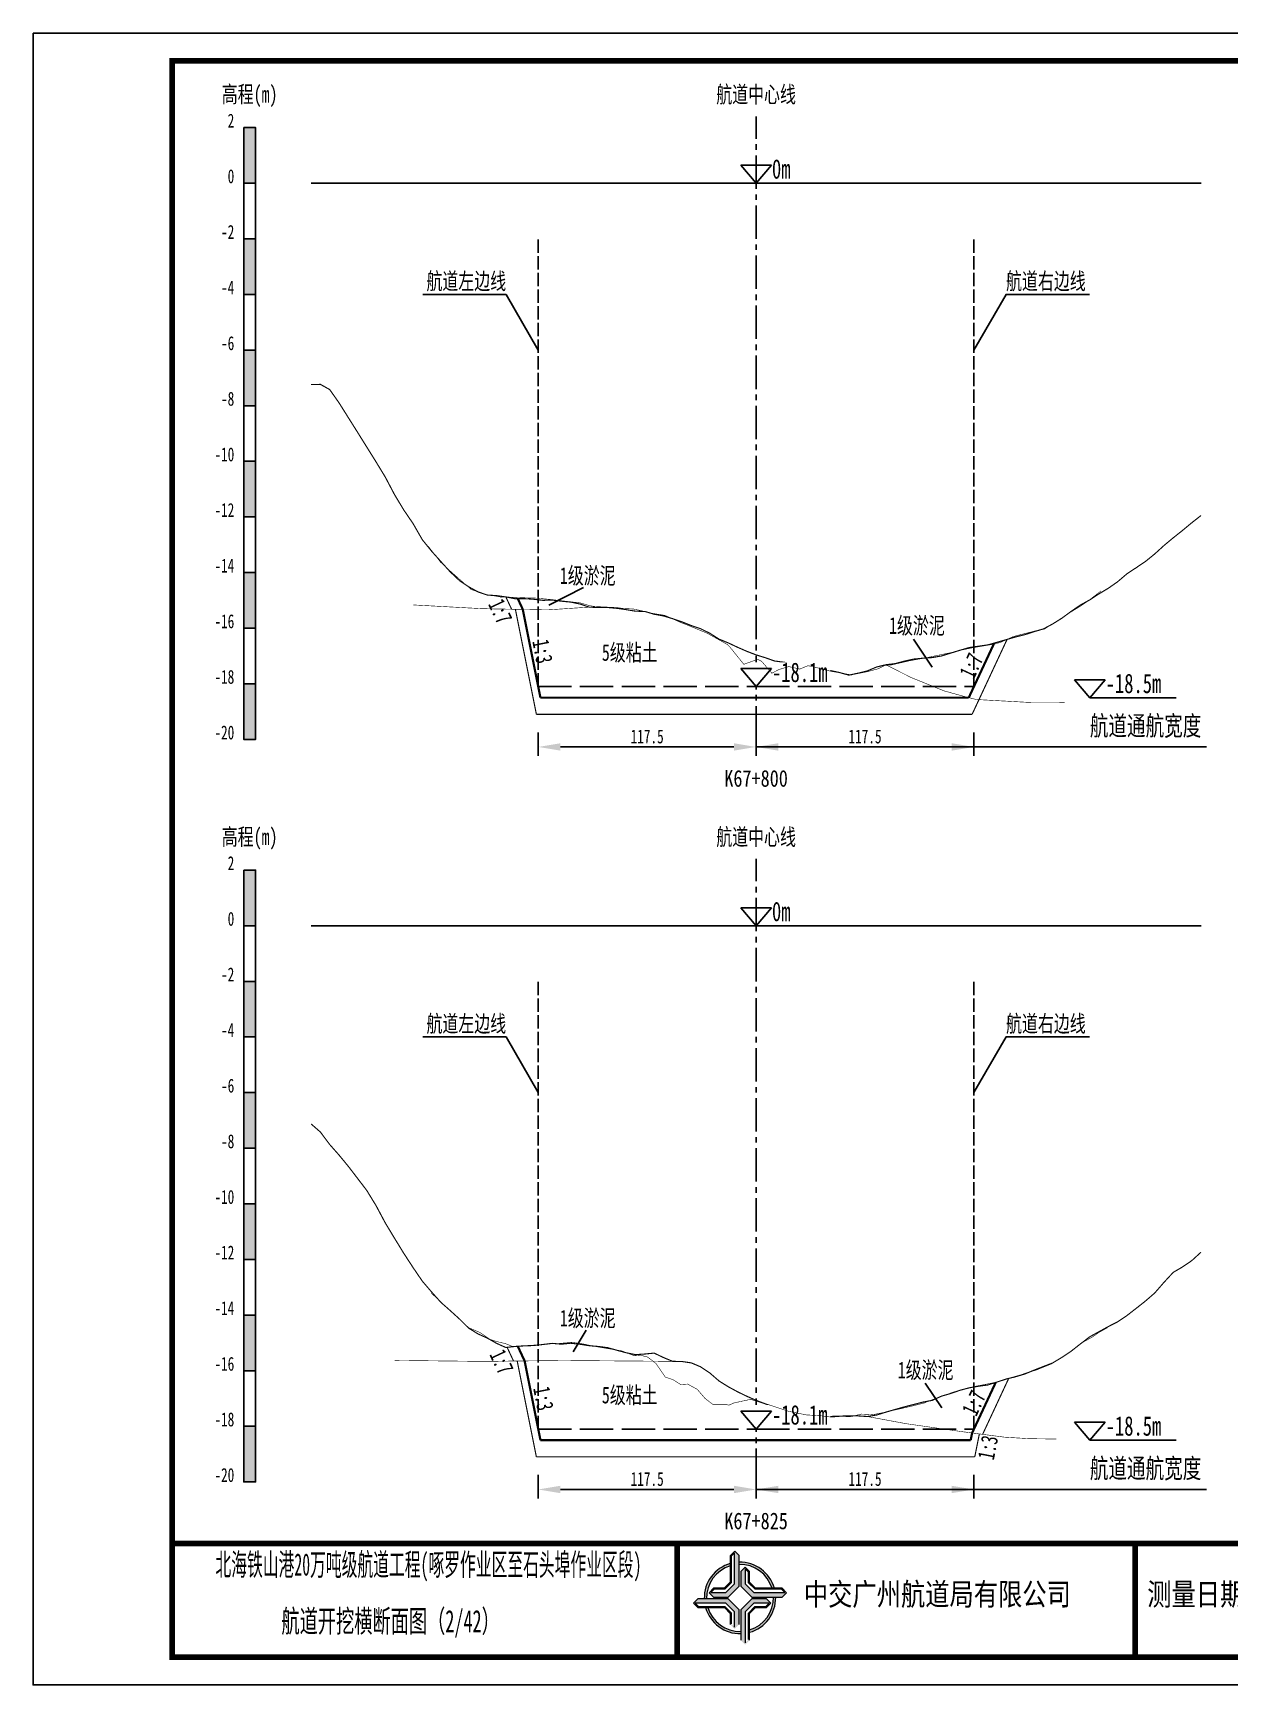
# Model space of a CAD drawing. Header units: millimetres. Extents: x 0 to 1680, y -8762 to 0.
# Drawn here: x 0 to 215.2, y -2079 to -1782 of the extents above; entities that cross this region are included whole.
import ezdxf
from ezdxf.enums import TextEntityAlignment as Align

# ---------------------------------------------------------------- set-up
doc = ezdxf.new("R2010")
doc.units = ezdxf.units.MM
for name, pattern in [('ACAD_ISO02W100', [15, 12, -3]), ('ACAD_ISO05W100', [33, 24, -3, 0, -3, 0, -3]), ('CENTER2', [1.125, 0.75, -0.125, 0.125, -0.125])]:
    doc.linetypes.add(name, pattern=pattern)
for name, color, linetype in [('0-桩号', 1, 'Continuous'), ('0-航道左右边线标注', 8, 'Continuous'), ('1-疏浚底高', 7, 'Continuous'), ('1-通航宽度', 7, 'Continuous'), ('1-通航底高', 7, 'Continuous'), ('202601', 5, 'Continuous'), ('DMX', 20, 'Continuous'), ('L1', 7, 'Continuous'), ('图幅外框线', 145, 'Continuous'), ('地质分层', 6, 'Continuous'), ('坡比', 1, 'Continuous'), ('尺寸标注', 1, 'Continuous'), ('开挖线', 4, 'Continuous'), ('标尺', 7, 'Continuous'), ('超挖线', 3, 'Continuous'), ('辅助框', 7, 'Continuous'), ('通航底面线', 7, 'ACAD_ISO02W100')]:
    doc.layers.add(name, color=color, linetype=linetype)
doc.styles.get("Standard").update_dxf_attribs({"font": 'arial.ttf'})
doc.styles.add('仿宋', font='仿宋_GB2312.ttf', dxfattribs={"width": 0.8})
doc.styles.add('仿宋GB2312', font='仿宋_GB2312.ttf', dxfattribs={"width": 0.7, "height": 2.5})
doc.styles.add('仿宋体', font='仿宋_GB2312.ttf', dxfattribs={"width": 0.8})
doc.dimstyles.new('2000', dxfattribs={"dimtxt": 3, "dimasz": 2.5, "dimexe": 1.25, "dimexo": 0.625, "dimtad": 1, "dimlfac": 2, "dimdsep": 46, "dimtxsty": 'Standard', "dimcen": 2.5, "dimadec": 0, "dimazin": 0, "dimtfac": 1, "dimtmove": 0, "dimatfit": 3, "dimfxl": 0, "dimarcsym": 0})

# ---------------------------------------------------------------- blocks, each defined once
blk = doc.blocks.new('标尺')
at = {"layer": '标尺', "linetype": 'Continuous'}
for points in [[(-2.116669999959413, 100), (0, 100), (0, 90), (-2.116669999959413, 90)], [(-2.116669999959413, 80), (0, 80), (0, 70), (-2.116669999959413, 70)], [(-2.116669999959413, 60), (0, 60), (0, 50), (-2.116669999959413, 50)], [(-2.116669999959413, 40), (0, 40), (0, 30), (-2.116669999959413, 30)], [(-2.116669999959413, 20), (0, 20), (0, 10), (-2.116669999959413, 10)], [(-2.116669999959413, 0), (0, 0), (0, -10), (-2.116669999959413, -10)]]:
    blk.add_hatch(color=256, dxfattribs=at).paths.add_polyline_path(points)
for p, q in [((-2.116669999959413, -10), (-2.116669999959413, 100)), ((0, -10), (0, 100)), ((-2.116669999959413, 80), (0, 80)), ((-2.116669999959413, 70), (0, 70)), ((-2.116669999959413, 60), (0, 60)), ((-2.116669999959413, 50), (0, 50)), ((-2.116669999959413, 40), (0, 40)), ((-2.116669999959413, 30), (0, 30)), ((-2.116669999959413, 20), (0, 20)), ((-2.116669999959413, 10), (0, 10)), ((-2.116669999959413, 0), (0, 0)), ((-2.116669999959413, -10), (0, -10))]:
    blk.add_line(p, q, dxfattribs=at)
at = {"layer": '标尺'}
for points in [[(-2.116669999959413, 100), (0, 100), (0, 90), (-2.116669999959413, 90)], [(-2.116669999959413, 100), (0, 100), (0, 90), (-2.116669999959413, 90)], [(-2.116669999959413, 80), (0, 80), (0, 70), (-2.116669999959413, 70)], [(-2.116669999959413, 80), (0, 80), (0, 70), (-2.116669999959413, 70)], [(-2.116669999959413, 60), (0, 60), (0, 50), (-2.116669999959413, 50)], [(-2.116669999959413, 60), (0, 60), (0, 50), (-2.116669999959413, 50)], [(-2.116669999959413, 40), (0, 40), (0, 30), (-2.116669999959413, 30)], [(-2.116669999959413, 40), (0, 40), (0, 30), (-2.116669999959413, 30)], [(-2.116669999959413, 20), (0, 20), (0, 10), (-2.116669999959413, 10)], [(-2.116669999959413, 20), (0, 20), (0, 10), (-2.116669999959413, 10)], [(-2.116669999959413, 0), (0, 0), (0, -10), (-2.116669999959413, -10)], [(-2.116669999959413, 0), (0, 0), (0, -10), (-2.116669999959413, -10)]]:
    blk.add_lwpolyline(points, close=True, dxfattribs=at)
at = {"layer": '标尺', "style": '仿宋GB2312', "width": 0.7}
blk.add_text('高程(m)', height=3, dxfattribs=at).set_placement((-1.058334999950603, 106.0000000009313), align=Align.MIDDLE_CENTER)
for s, p in [('2', (-3.816669999971054, 100)), ('0', (-3.816669999971054, 90)), ('-2', (-3.816669999971054, 80)), ('-4', (-3.816669999971054, 70)), ('-6', (-3.816669999971054, 60)), ('-8', (-3.816669999971054, 50)), ('-10', (-3.816669999971054, 40)), ('-12', (-3.816669999971054, 30)), ('-14', (-3.816669999971054, 20)), ('-16', (-3.816669999971054, 10)), ('-18', (-3.816669999971054, 0)), ('-20', (-3.816669999971054, -10))]:
    blk.add_text(s, height=2.5, dxfattribs=at).set_placement(p, align=Align.RIGHT)
blk = doc.blocks.new('*D177')
at = {"layer": 'Defpoints', "color": 0, "ltscale": 0.5}
for p in [(90.83333333349181, -1899.5), (130, -1899.5), (130, -1910.35440872227)]:
    blk.add_point(p, dxfattribs=at)
at = {"layer": '尺寸标注', "color": 0, "lineweight": -2, "ltscale": 0.5}
for p, q in [((90.83333333349181, -1907.75), (90.83333333349181, -1911.95440872227)), ((130, -1907.75), (130, -1911.95440872227)), ((94.83333333349181, -1910.35440872227), (126, -1910.35440872227))]:
    blk.add_line(p, q, dxfattribs=at)
at = {"layer": '尺寸标注', "color": 0, "ltscale": 0.5}
for points in [[(94.83333333349181, -1909.687742055603), (94.83333333349181, -1911.021075388937), (90.83333333349181, -1910.35440872227)], [(126, -1909.687742055603), (126, -1911.021075388937), (130, -1910.35440872227)]]:
    blk.add_solid(points, dxfattribs=at)
at = {"layer": '尺寸标注', "color": 0, "ltscale": 0.5, "insert": (110.4166666667459, -1908.47940872227), "char_height": 2.5, "attachment_point": 5, "style": '仿宋GB2312'}
blk.add_mtext('117.5', dxfattribs=at)
blk = doc.blocks.new('*D178')
at = {"layer": 'Defpoints', "color": 0, "ltscale": 0.5}
for p in [(90.83333333374779, -2033), (130, -2033), (130, -2043.854378770444)]:
    blk.add_point(p, dxfattribs=at)
at = {"layer": '尺寸标注', "color": 0, "lineweight": -2, "ltscale": 0.5}
for p, q in [((90.83333333374779, -2041.25), (90.83333333374779, -2045.454378770444)), ((130, -2041.25), (130, -2045.454378770444)), ((94.83333333374779, -2043.854378770444), (126, -2043.854378770444))]:
    blk.add_line(p, q, dxfattribs=at)
at = {"layer": '尺寸标注', "color": 0, "ltscale": 0.5}
for points in [[(94.83333333374779, -2043.187712103777), (94.83333333374779, -2044.521045437111), (90.83333333374779, -2043.854378770444)], [(126, -2043.187712103777), (126, -2044.521045437111), (130, -2043.854378770444)]]:
    blk.add_solid(points, dxfattribs=at)
at = {"layer": '尺寸标注', "color": 0, "ltscale": 0.5, "insert": (110.4166666668739, -2041.979378770444), "char_height": 2.5, "attachment_point": 5, "style": '仿宋GB2312'}
blk.add_mtext('117.5', dxfattribs=at)
blk = doc.blocks.new('*D118')
at = {"layer": 'Defpoints', "color": 0, "ltscale": 0.5}
for p in [(130, -1899.5), (169.166666666171, -1899.5), (169.166666666171, -1910.354355253707)]:
    blk.add_point(p, dxfattribs=at)
at = {"layer": '尺寸标注', "color": 0, "lineweight": -2, "ltscale": 0.5}
for p, q in [((130, -1907.75), (130, -1911.954355253707)), ((169.166666666171, -1907.75), (169.166666666171, -1911.954355253707)), ((134, -1910.354355253707), (165.166666666171, -1910.354355253707))]:
    blk.add_line(p, q, dxfattribs=at)
at = {"layer": '尺寸标注', "color": 0, "ltscale": 0.5}
for points in [[(134, -1909.68768858704), (134, -1911.021021920373), (130, -1910.354355253707)], [(165.166666666171, -1909.68768858704), (165.166666666171, -1911.021021920373), (169.166666666171, -1910.354355253707)]]:
    blk.add_solid(points, dxfattribs=at)
at = {"layer": '尺寸标注', "color": 0, "ltscale": 0.5, "insert": (149.5833333330855, -1908.479355253707), "char_height": 2.5, "attachment_point": 5, "style": '仿宋GB2312'}
blk.add_mtext('117.5', dxfattribs=at)
blk = doc.blocks.new('*D119')
at = {"layer": 'Defpoints', "color": 0, "ltscale": 0.5}
for p in [(130, -2033), (169.16666666649, -2033), (169.16666666649, -2043.854325291102)]:
    blk.add_point(p, dxfattribs=at)
at = {"layer": '尺寸标注', "color": 0, "lineweight": -2, "ltscale": 0.5}
for p, q in [((130, -2041.25), (130, -2045.454325291102)), ((169.16666666649, -2041.25), (169.16666666649, -2045.454325291102)), ((134, -2043.854325291102), (165.16666666649, -2043.854325291102))]:
    blk.add_line(p, q, dxfattribs=at)
at = {"layer": '尺寸标注', "color": 0, "ltscale": 0.5}
for points in [[(134, -2043.187658624435), (134, -2044.520991957769), (130, -2043.854325291102)], [(165.16666666649, -2043.187658624435), (165.16666666649, -2044.520991957769), (169.16666666649, -2043.854325291102)]]:
    blk.add_solid(points, dxfattribs=at)
at = {"layer": '尺寸标注', "color": 0, "ltscale": 0.5, "insert": (149.583333333245, -2041.979325291102), "char_height": 2.5, "attachment_point": 5, "style": '仿宋GB2312'}
blk.add_mtext('117.5', dxfattribs=at)
blk = doc.blocks.new('通航底高')
at = {"layer": '1-通航底高'}
for p, q in [((-2.762494692986365, 3.232132659759372), (5.923793651163578e-06, 6.932765245437622e-06)), ((2.762506540631875, 3.232132659759372), (-2.762494692986365, 3.232132659759372)), ((5.923793651163578e-06, 6.932765245437622e-06), (2.762506540631875, 3.232132659759372))]:
    blk.add_line(p, q, dxfattribs=at)
at = {"layer": '1-通航底高', "style": '仿宋', "width": 0.7}
blk.add_attdef('通航底高', (2.856129719933961, 0.8203305718488991), '', height=3.5, dxfattribs=at)
blk = doc.blocks.new('疏浚底高')
at = {"layer": '1-疏浚底高'}
for p, q in [((-2.762500616780017, 3.232125726994127), (0, 0)), ((2.762500616838224, 3.232125726994127), (-2.762500616780017, 3.232125726994127)), ((0, 0), (2.762500616838224, 3.232125726994127)), ((-5.923793651163578e-06, -6.932765245437622e-06), (15.51466270413067, -6.932765245437622e-06))]:
    blk.add_line(p, q, dxfattribs=at)
at = {"layer": '1-疏浚底高', "style": '仿宋', "width": 0.7}
blk.add_attdef('疏浚底高', (2.856123796140309, 0.8203236390836537), '', height=3.5, dxfattribs=at)

msp = doc.modelspace()

# ---------------------------------------------------------------- hatches: boundary and pattern name
at = {"layer": '辅助框'}
h = msp.add_hatch(color=5, dxfattribs=at)
h.paths.add_polyline_path([(126.954642100273, -2055.745531914723), (126.1757059277877, -2054.967633330833), (125.3669512677773, -2055.776153838646), (125.3669512677773, -2060.536597661984), (124.2904413526043, -2061.612023077023), (122.3438002484723, -2061.612023077023), (121.547657017289, -2062.407358599198), (122.3430715375527, -2063.199178399098), (124.9786409009381, -2063.199178399098), (126.954642100273, -2061.223855132592)])
h.paths.add_polyline_path([(126.1454878369852, -2060.835033672583), (124.5901777509137, -2062.390380010616), (121.8645652051552, -2062.390380010616), (122.4652603742167, -2061.792388775122), (124.4098916059121, -2061.792388775122), (125.5465556775614, -2060.624466802609), (125.5465556775614, -2055.865021880639), (126.1454878369852, -2055.267331255448)], flags=16)
h = msp.add_hatch(color=5, dxfattribs=at)
edge = h.paths.add_edge_path()
edge.add_ellipse((127.1048981641217, -2063.349361724388), major_axis=(-6.017077195920141, 1.733884546287947e-06), ratio=0.9999999825377229, start_angle=-73.21171767175571, end_angle=1.446762146054482, ccw=False)
edge.add_line((125.3669512677773, -2057.588740435135), (125.3669512677773, -2057.167564622652))
edge.add_ellipse((127.1048981641217, -2063.349361724388), major_axis=(-6.421454345493813, 3.783831980513644e-06), ratio=0.9999999825377264, start_angle=-74.29719975771904, end_angle=1.35689506309039)
edge.add_line((120.6852443921551, -2063.501418438208), (121.0897390784904, -2063.501279625189))
edge = h.paths.add_edge_path()
edge.add_ellipse((127.1048981641217, -2063.349361724388), major_axis=(-6.017077195920906, 2.624791690933952e-07), ratio=0.9999999825377339, start_angle=196.7802887631043, end_angle=271.43091869106274, ccw=False)
edge.add_line((132.865761530815, -2061.612217217457), (133.2869208642527, -2061.612217217457))
edge.add_ellipse((127.1048981641217, -2063.349361724388), major_axis=(-6.42145434549481, 2.055023733972632e-07), ratio=0.9999999825377469, start_angle=195.6953323995753, end_angle=271.3407921785149)
edge.add_line((126.954642100273, -2056.929665483964), (126.954642100273, -2057.334160818589))
edge = h.paths.add_edge_path()
edge.add_ellipse((127.1048981641217, -2063.349361724388), major_axis=(-6.421454345494847, 2.398647111377442e-07), ratio=0.9999999825377328, start_angle=105.7065267224622, end_angle=181.3336320078198)
edge.add_line((133.5246130750164, -2063.199907793533), (133.1201189918205, -2063.199907793533))
edge.add_ellipse((127.1048981641217, -2063.349361724388), major_axis=(-6.017077195920033, 3.038804149501319e-06), ratio=0.9999999825377467, start_angle=106.79232762585761, end_angle=181.4233031416354, ccw=False)
edge.add_line((128.8432505384072, -2069.109860479367), (128.8432505384072, -2069.531044626963))
edge = h.paths.add_edge_path()
edge.add_ellipse((127.1048981641217, -2063.349361724388), major_axis=(6.017077195919978, 2.129043967020969e-06), ratio=0.9999999825377341, start_angle=196.8039056354283, end_angle=271.4347580706571, ccw=False)
edge.add_line((121.3447520368084, -2065.088882915747), (120.9235845122322, -2065.089027449381))
edge.add_ellipse((127.1048981641217, -2063.349361724388), major_axis=(6.421454345494965, 1.010893226884053e-06), ratio=0.9999999825377122, start_angle=195.7186902341801, end_angle=271.3444001294426)
edge.add_line((127.2555596845134, -2069.769048223508), (127.2555596845134, -2069.364552247775))
h = msp.add_hatch(color=5, dxfattribs=at)
h.paths.add_polyline_path([(129.2303930920943, -2063.199907793533), (134.7087164380535, -2063.199907793533), (135.4866149793252, -2062.420971685421), (134.6780945355877, -2061.612217217457), (129.9176505200847, -2061.612217217457), (128.8422251477822, -2060.53570710994), (128.8422251477822, -2058.589066240799), (128.0468895398661, -2057.792922881615), (127.2550698896035, -2058.588337358963), (127.2550698896035, -2061.223906744015)])
h.paths.add_polyline_path([(128.0638682996317, -2060.835443487179), (128.0638682996317, -2058.109831133377), (128.6618594281658, -2058.7105261531), (128.6618594281658, -2060.655157427323), (129.8297815503463, -2061.791821563255), (134.589226386784, -2061.791821563255), (135.1869169904276, -2062.39075359441), (129.6192146588847, -2062.39075359441)], flags=16)
h = msp.add_hatch(color=5, dxfattribs=at)
h.paths.add_polyline_path([(124.9782503553017, -2063.49994512273), (119.4999273297771, -2063.50182517649), (118.7222961377486, -2064.281028228294), (119.531094077824, -2065.089505327714), (124.2915378369673, -2065.087871709836), (125.3673325635477, -2066.164012334835), (125.368000605522, -2068.110653374684), (126.1636093946084, -2068.90652363826), (126.9551560132488, -2068.110837432396), (126.9542515546366, -2065.475268389237)])
h.paths.add_polyline_path([(126.1455864880964, -2065.86400901438), (126.1465218579754, -2068.589621367943), (125.5483246259078, -2067.989131426346), (125.5476572888776, -2066.044500322831), (124.3793451337203, -2064.908237114918), (119.6199005750104, -2064.909870391381), (119.0220044659957, -2064.311143438351), (124.5897064984723, -2064.30923279382)], flags=16)
h = msp.add_hatch(color=5, dxfattribs=at)
h.paths.add_polyline_path([(129.2315609052166, -2063.499116607201), (127.2555596845134, -2065.474439873707), (127.2555596845134, -2070.952763262284), (128.034495878367, -2071.730661675465), (128.8432505384072, -2070.922141167653), (128.8432505384072, -2066.161697344315), (129.9197604535505, -2065.086271929276), (131.8664015576824, -2065.086271929276), (132.6625447675272, -2064.290936407101), (131.8671302472635, -2063.499116607201)])
h.paths.add_polyline_path([(129.6200240766093, -2064.307915166866), (132.345636579661, -2064.307915166866), (131.7449414319381, -2064.905906231177), (129.8003101789042, -2064.905906231177), (128.6636461072549, -2066.07382820369), (128.6636461072549, -2070.833273125661), (128.0647139691695, -2071.430963750851), (128.0647139691695, -2065.863261333716)], flags=16)

# ---------------------------------------------------------------- linework, layer by layer
at = {"layer": '0-航道左右边线标注', "linetype": 'ACAD_ISO02W100', "ltscale": 0.2}
for points in [[(90.83333333349219, -1899.5), (90.83333333349219, -1819)], [(169.1666666661713, -1899.5), (169.1666666661713, -1819)], [(90.83333333374776, -2033), (90.83333333374776, -1952.5)], [(169.1666666664896, -2033), (169.1666666664896, -1952.5)]]:
    msp.add_lwpolyline(points, dxfattribs=at)
at = {"layer": '0-航道左右边线标注'}
for points in [[(90.83333333349181, -1839), (85.05983064162463, -1828.999999999984), (70.05983064162463, -1828.99999999994)], [(169.166666666171, -1839), (174.9401693580964, -1829.000000000016), (189.9401693580964, -1829.00000000006)], [(90.83333333374779, -1972.5), (85.05983064188061, -1962.499999999984), (70.05983064188061, -1962.49999999994)], [(169.16666666649, -1972.5), (174.9401693584154, -1962.500000000016), (189.9401693584154, -1962.50000000006)]]:
    msp.add_lwpolyline(points, dxfattribs=at)
at = {"layer": '1-通航宽度'}
for points in [[(130, -1910.35), (211, -1910.35)], [(130, -2043.85), (211, -2043.85)]]:
    msp.add_lwpolyline(points, dxfattribs=at)
at = {"layer": 'DMX', "color": 7, "linetype": 'Continuous', "const_width": 0.2}
for points in [[(49.99999999999977, -1845.200000000186), (50, -1845.200000000186), (51.66666666668607, -1845.165000000037), (53.33333333331393, -1846.095000000205), (55, -1848.459999999963), (56.66666666668607, -1851.10999999987), (58.33333333331393, -1853.754999999888), (60, -1856.430000000168), (61.66666666668607, -1859.095000000205), (63.33333333331393, -1861.834999999963), (65, -1865), (66.66666666668607, -1867.759999999776), (68.33333333331393, -1870.209999999963), (70, -1873.10999999987), (71.66666666668607, -1875.165000000037), (73.33333333331393, -1877.024999999907), (75, -1878.875), (76.66666666668607, -1880.444999999832), (78.33333333331393, -1881.564999999944), (80, -1882.475000000093), (81.66666666668607, -1883.044999999925), (83.33333333331393, -1883.149999999907), (85, -1883.379999999888), (86.66666666668607, -1883.705000000075), (88.33333333331393, -1883.689999999944), (90, -1883.799999999814), (91.66666666668607, -1883.995000000112), (93.33333333331393, -1883.944999999832), (95, -1884.149999999907), (96.66666666668607, -1884.305000000168), (98.33333333331393, -1884.654999999795), (100, -1885.214999999851), (101.6666666666861, -1885.290000000037), (103.3333333333139, -1885.279999999795), (105, -1885.435000000056), (106.6666666666861, -1885.669999999925), (108.3333333333139, -1885.944999999832), (110, -1885.995000000112), (111.6666666666861, -1886.490000000224), (113.3333333333139, -1886.794999999925), (115, -1887.294999999925), (116.6666666666861, -1887.865000000224), (118.3333333333139, -1888.524999999907), (120, -1889.089999999851), (121.6666666666861, -1889.904999999795), (123.3333333333139, -1890.964999999851), (125, -1891.649999999907), (126.6666666666861, -1892.430000000168), (128.3333333333139, -1893.160000000149), (130, -1893.799999999814), (131.6666666666861, -1894.314999999944), (133.3333333333139, -1894.904999999795), (135, -1895.120000000112), (136.6666666666861, -1895.384999999776), (138.3333333333139, -1895.754999999888), (140, -1896.075000000186), (141.6666666666861, -1896.459999999963), (143.3333333333139, -1896.60999999987), (145, -1896.975000000093), (146.6666666666861, -1897.439999999944), (148.3333333333139, -1897.095000000205), (150, -1896.685000000056), (151.6666666666861, -1895.979999999981), (153.3333333333139, -1895.575000000186), (155, -1895.375), (156.6666666666861, -1894.930000000168), (158.3333333333139, -1894.560000000056), (160, -1894.399999999907), (161.6666666666861, -1894.285000000149), (163.3333333333139, -1893.995000000112), (165, -1893.48499999987), (166.6666666666861, -1892.964999999851), (168.3333333333139, -1892.48499999987), (170, -1892.245000000112), (171.6666666666861, -1892.004999999888), (173.3333333333139, -1891.535000000149), (175, -1891.055000000168), (176.6666666666861, -1890.575000000186), (178.3333333333139, -1890.165000000037), (180, -1889.620000000112), (181.6666666666861, -1889.129999999888), (183.3333333333139, -1888.23499999987), (185, -1887.194999999832), (186.6666666666861, -1885.959999999963), (188.3333333333139, -1884.825000000186), (190, -1883.910000000149), (191.6666666666861, -1882.814999999944), (193.3333333333139, -1881.819999999832), (195, -1880.654999999795), (196.6666666666861, -1879.229999999981), (198.3333333333139, -1878.134999999776), (200, -1877.009999999776), (201.6666666666861, -1875.660000000149), (203.3333333333139, -1874.145000000019), (205, -1872.754999999888), (206.6666666666861, -1871.435000000056), (208.3333333333139, -1870.049999999814), (209.9999999999997, -1868.740000000224)], [(49.99999999999977, -1978.134999999776), (50, -1978.134999999776), (51.66666666668607, -1979.595000000205), (53.33333333331393, -1981.825000000186), (55, -1983.709999999963), (56.66666666668607, -1985.729999999981), (58.33333333331393, -1987.904999999795), (60, -1990.084999999963), (61.66666666668607, -1992.810000000056), (63.33333333331393, -1995.930000000168), (65, -1998.694999999832), (66.66666666668607, -2001.410000000149), (68.33333333331393, -2003.964999999851), (70, -2006.410000000149), (71.66666666668607, -2008.354999999981), (73.33333333331393, -2010.214999999851), (75, -2011.685000000056), (76.66666666668607, -2013.200000000186), (78.33333333331393, -2014.850000000093), (80, -2015.884999999776), (81.66666666668607, -2016.629999999888), (83.33333333331393, -2017.580000000075), (85, -2018.325000000186), (86.66666666668607, -2018.14000000013), (88.33333333331393, -2018.029999999795), (90, -2017.970000000205), (91.66666666668607, -2017.790000000037), (93.33333333331393, -2017.584999999963), (95, -2017.725000000093), (96.66666666668607, -2017.560000000056), (98.33333333331393, -2017.745000000112), (100, -2018.004999999888), (101.6666666666861, -2018.145000000019), (103.3333333333139, -2018.365000000224), (105, -2018.830000000075), (106.6666666666861, -2019.279999999795), (108.3333333333139, -2019.60999999987), (110, -2019.5), (111.6666666666861, -2019.334999999963), (113.3333333333139, -2020.125), (115, -2020.814999999944), (116.6666666666861, -2020.845000000205), (118.3333333333139, -2021.089999999851), (120, -2021.785000000149), (121.6666666666861, -2022.895000000019), (123.3333333333139, -2024.345000000205), (125, -2025.384999999776), (126.6666666666861, -2026.290000000037), (128.3333333333139, -2027.095000000205), (130, -2027.825000000186), (131.6666666666861, -2028.464999999851), (133.3333333333139, -2029.049999999814), (135, -2029.520000000019), (136.6666666666861, -2029.964999999851), (138.3333333333139, -2030.39000000013), (140, -2030.64000000013), (141.6666666666861, -2030.830000000075), (143.3333333333139, -2030.729999999981), (145, -2030.660000000149), (146.6666666666861, -2030.64000000013), (148.3333333333139, -2030.625), (150, -2030.73499999987), (151.6666666666861, -2030.470000000205), (153.3333333333139, -2029.950000000186), (155, -2029.470000000205), (156.6666666666861, -2029), (158.3333333333139, -2028.575000000186), (160, -2028.145000000019), (161.6666666666861, -2027.830000000075), (163.3333333333139, -2027.075000000186), (165, -2026.595000000205), (166.6666666666861, -2026.01500000013), (168.3333333333139, -2025.575000000186), (170, -2025.290000000037), (171.6666666666861, -2025.064999999944), (173.3333333333139, -2024.529999999795), (175, -2023.990000000224), (176.6666666666861, -2023.584999999963), (178.3333333333139, -2023.084999999963), (180, -2022.395000000019), (181.6666666666861, -2021.740000000224), (183.3333333333139, -2021.100000000093), (185, -2020.095000000205), (186.6666666666861, -2018.975000000093), (188.3333333333139, -2017.665000000037), (190, -2016.395000000019), (191.6666666666861, -2015.479999999981), (193.3333333333139, -2014.560000000056), (195, -2013.714999999851), (196.6666666666861, -2012.589999999851), (198.3333333333139, -2011.294999999925), (200, -2009.979999999981), (201.6666666666861, -2008.535000000149), (203.3333333333139, -2006.620000000112), (205, -2004.819999999832), (206.6666666666861, -2003.845000000205), (208.3333333333139, -2002.709999999963), (209.9999999999997, -2001.189999999944)]]:
    msp.add_lwpolyline(points, dxfattribs=at)
at = {"layer": 'L1', "linetype": 'CENTER2', "ltscale": 8}
for p, q in [((129.9999999999996, -1909), (129.9999999999996, -1797)), ((129.9999999999996, -2042.499999999069), (129.9999999999996, -1930.499999999069))]:
    msp.add_line(p, q, dxfattribs=at)
at = {"layer": 'L1'}
for p, q in [((127.2374993832196, -1805.767874272773), (129.9999999999996, -1808.999999999767)), ((132.7625006168378, -1805.767874272773), (127.2374993832196, -1805.767874272773)), ((129.9999999999996, -1808.999999999767), (132.7625006168378, -1805.767874272773)), ((49.9999999999996, -1808.999999999767), (209.9999999999996, -1809.000000000233)), ((127.2374993832196, -1939.267874271842), (129.9999999999996, -1942.499999998836)), ((132.7625006168378, -1939.267874271842), (127.2374993832196, -1939.267874271842)), ((129.9999999999996, -1942.499999998836), (132.7625006168378, -1939.267874271842)), ((49.9999999999996, -1942.499999998836), (209.9999999999996, -1942.499999999302))]:
    msp.add_line(p, q, dxfattribs=at)
at = {"layer": '图幅外框线'}
msp.add_lwpolyline([(-3.979039320256561e-13, -1782), (419.9999999999996, -1782), (419.9999999999996, -2079), (-3.979039320256561e-13, -2079)], close=True, dxfattribs=at)
at = {"layer": '地质分层'}
for points in [[(92.72658189156937, -1884.865116846111), (98.95831790439843, -1881.713244363615)], [(158.3167977806443, -1890.960819815304), (161.6461404649672, -1896.015076238451)], [(99.44711405567796, -2015.187410669227), (97.09557154664071, -2019.093278313725)], [(160.4070733152766, -2024.72286232093), (163.4221818145161, -2029.168760609515)]]:
    msp.add_lwpolyline(points, dxfattribs=at)
at = {"layer": '地质分层', "linetype": 'ACAD_ISO05W100', "ltscale": 0.2, "const_width": 0.1, "flags": 128}
for points in [[(68.39574450161308, -1884.821912381798), (80.83338716701837, -1885.497524292674), (92.5082393065095, -1885.711147124879), (100, -1885.214999999851)], [(153.3333333333139, -1895.575000000186), (157.8450891925022, -1897.857537940145), (163.79923711624, -1900.275144897401), (168.2333333342507, -1901.5), (169.6142818682492, -1901.823975699263), (179.1664774639648, -1902.351916293614), (185.5045656491644, -1902.376573721848)], [(64.99646732397377, -2020.645083626732), (80.83338716701837, -2020.826262146235), (95.31571026705205, -2020.664535637014), (115, -2020.814999999944)], [(150, -2030.73499999987), (156.9934656107798, -2032.027288335375), (166.816005397588, -2033.430611914024), (174.6971321040764, -2034.453231867403), (179.1664774639648, -2034.720601528417), (183.9795723791291, -2034.784157802592)]]:
    msp.add_lwpolyline(points, dxfattribs=at)
at = {"layer": '开挖线', "linetype": 'Continuous', "const_width": 0.4, "flags": 128}
for points in [[(88.05928162718058, -1885.629741473787), (87.15900113467096, -1883.700568989824)], [(91.23333333242306, -1901.5), (88.05928162718057, -1885.629741473787)], [(168.2333333342507, -1901.5), (172.8155228015361, -1891.681022570033)], [(91.23333333242306, -1901.5), (168.2333333342507, -1901.5)], [(88.38172704870614, -2020.741968580137), (87.15251103802858, -2018.107934271523)], [(91.23333333267863, -2035), (88.38172704870613, -2020.741968580137)], [(168.8429761119278, -2033.693622619802), (173.0816278537115, -2024.610797458772)], [(168.5817006358881, -2035), (168.8429761119278, -2033.693622619802)], [(91.23333333267863, -2035), (168.5817006358881, -2035)]]:
    msp.add_lwpolyline(points, dxfattribs=at)
at = {"layer": '超挖线', "linetype": 'ACAD_ISO02W100', "ltscale": 0.5, "const_width": 0.2, "flags": 128}
for points in [[(86.04205670032792, -1885.592830916213), (85.01034353434147, -1883.382016989086)], [(90.50000003238063, -1904.5), (86.72105102122329, -1885.605254944213)], [(168.8333333342434, -1904.5), (175.1243838579731, -1891.019177449073)], [(90.50000003238063, -1904.5), (168.8333333342434, -1904.5)], [(86.39209570256321, -2020.764187124084), (85.24130859296518, -2018.298214746359)], [(90.5000000326362, -2038), (87.05136502343585, -2020.756824953998)], [(170.72878546856, -2033.93831685556), (175.4188284845329, -2023.888224678418)], [(169.3150339359304, -2038), (170.1425831656063, -2033.862253851622)], [(90.5000000326362, -2038), (169.3150339359304, -2038)]]:
    msp.add_lwpolyline(points, dxfattribs=at)
at = {"layer": '辅助框', "color": 5, "linetype": 'Continuous', "lineweight": 0}
for p, q in [((126.1757059277877, -2054.967633330833), (125.3669512677773, -2055.776153838646)), ((126.954642100273, -2055.745531914723), (126.1757059277877, -2054.967633330833)), ((125.3669512677773, -2055.776153838646), (125.3669512677773, -2060.536597661984)), ((126.1454878369852, -2055.267331255448), (125.5465556775614, -2055.865021880639)), ((125.5465556775614, -2055.865021880639), (125.5465556775614, -2060.624466802609)), ((126.1454878369852, -2060.835033672583), (126.1454878369852, -2055.267331255448)), ((126.954642100273, -2061.223855132592), (126.954642100273, -2055.745531914723)), ((128.0468895398661, -2057.792922881615), (127.2550698896035, -2058.588337358963)), ((128.8422251477822, -2058.589066240799), (128.0468895398661, -2057.792922881615)), ((128.0638682996317, -2058.109831133377), (128.0638682996317, -2060.835443487179)), ((128.6618594281658, -2058.7105261531), (128.0638682996317, -2058.109831133377)), ((125.3669512677773, -2060.536597661984), (124.2904413526043, -2061.612023077023)), ((125.5465556775614, -2060.624466802609), (124.4098916059121, -2061.792388775122)), ((124.5901777509137, -2062.390380010616), (126.1454878369852, -2060.835033672583)), ((127.2550698896035, -2058.588337358963), (127.2550698896035, -2061.223906744015)), ((128.0638682996317, -2060.835443487179), (129.6192146588847, -2062.39075359441)), ((128.6618594281658, -2060.655157427323), (128.6618594281658, -2058.7105261531)), ((129.8297815503463, -2061.791821563255), (128.6618594281658, -2060.655157427323)), ((128.8422251477822, -2060.53570710994), (128.8422251477822, -2058.589066240799)), ((129.9176505200847, -2061.612217217457), (128.8422251477822, -2060.53570710994)), ((119.4999273297771, -2063.50182517649), (118.7222961377486, -2064.281028228294)), ((124.9782503553017, -2063.49994512273), (119.4999273297771, -2063.50182517649)), ((122.3438002484723, -2061.612023077023), (121.547657017289, -2062.407358599198)), ((121.547657017289, -2062.407358599198), (122.3430715375527, -2063.199178399098)), ((122.4652603742167, -2061.792388775122), (121.8645652051552, -2062.390380010616)), ((121.8645652051552, -2062.390380010616), (124.5901777509137, -2062.390380010616)), ((122.3430715375527, -2063.199178399098), (124.9786409009381, -2063.199178399098)), ((124.2904413526043, -2061.612023077023), (122.3438002484723, -2061.612023077023)), ((124.4098916059121, -2061.792388775122), (122.4652603742167, -2061.792388775122)), ((126.9542515546366, -2065.475268389237), (124.9782503553017, -2063.49994512273)), ((124.9786409009381, -2063.199178399098), (126.954642100273, -2061.223855132592)), ((127.2550698896035, -2061.223906744015), (129.2303930920943, -2063.199907793533)), ((129.2315609052166, -2063.499116607201), (127.2555596845134, -2065.474439873707)), ((129.2303930920943, -2063.199907793533), (134.7087164380535, -2063.199907793533)), ((131.8671302472635, -2063.499116607201), (129.2315609052166, -2063.499116607201)), ((129.6192146588847, -2062.39075359441), (135.1869169904276, -2062.39075359441)), ((134.589226386784, -2061.791821563255), (129.8297815503463, -2061.791821563255)), ((134.6780945355877, -2061.612217217457), (129.9176505200847, -2061.612217217457)), ((132.6625447675272, -2064.290936407101), (131.8671302472635, -2063.499116607201)), ((135.1869169904276, -2062.39075359441), (134.589226386784, -2061.791821563255)), ((135.4866149793252, -2062.420971685421), (134.6780945355877, -2061.612217217457)), ((134.7087164380535, -2063.199907793533), (135.4866149793252, -2062.420971685421)), ((118.7222961377486, -2064.281028228294), (119.531094077824, -2065.089505327714)), ((124.5897064984723, -2064.30923279382), (119.0220044659957, -2064.311143438351)), ((119.0220044659957, -2064.311143438351), (119.6199005750104, -2064.909870391381)), ((119.531094077824, -2065.089505327714), (124.2915378369673, -2065.087871709836)), ((119.6199005750104, -2064.909870391381), (124.3793451337203, -2064.908237114918)), ((124.2915378369673, -2065.087871709836), (125.3673325635477, -2066.164012334835)), ((124.3793451337203, -2064.908237114918), (125.5476572888776, -2066.044500322831)), ((126.1455864880964, -2065.86400901438), (124.5897064984723, -2064.30923279382)), ((125.3673325635477, -2066.164012334835), (125.368000605522, -2068.110653374684)), ((125.5476572888776, -2066.044500322831), (125.5483246259078, -2067.989131426346)), ((126.1465218579754, -2068.589621367943), (126.1455864880964, -2065.86400901438)), ((126.9551560132488, -2068.110837432396), (126.9542515546366, -2065.475268389237)), ((127.2555596845134, -2065.474439873707), (127.2555596845134, -2070.952763262284)), ((129.6200240766093, -2064.307915166866), (128.0647139691695, -2065.863261333716)), ((128.0647139691695, -2065.863261333716), (128.0647139691695, -2071.430963750851)), ((128.6636461072549, -2066.07382820369), (129.8003101789042, -2064.905906231177)), ((128.6636461072549, -2070.833273125661), (128.6636461072549, -2066.07382820369)), ((128.8432505384072, -2066.161697344315), (129.9197604535505, -2065.086271929276)), ((128.8432505384072, -2070.922141167653), (128.8432505384072, -2066.161697344315)), ((132.345636579661, -2064.307915166866), (129.6200240766093, -2064.307915166866)), ((129.8003101789042, -2064.905906231177), (131.7449414319381, -2064.905906231177)), ((129.9197604535505, -2065.086271929276), (131.8664015576824, -2065.086271929276)), ((131.7449414319381, -2064.905906231177), (132.345636579661, -2064.307915166866)), ((131.8664015576824, -2065.086271929276), (132.6625447675272, -2064.290936407101))]:
    msp.add_line(p, q, dxfattribs=at)
at = {"layer": '辅助框', "color": 24, "const_width": 1}
msp.add_lwpolyline([(414.9999999999996, -2074), (414.9999999999996, -1787), (24.9999999999996, -1787), (24.9999999999996, -2074)], close=True, dxfattribs=at)
for points in [[(24.9999999999996, -2053.581966023392), (414.9999999999996, -2053.581966023392)], [(115.8011873339342, -2053.581966023392), (115.8011873339342, -2074)], [(198.1590174282174, -2053.581966023392), (198.1590174282174, -2074)]]:
    msp.add_lwpolyline(points, dxfattribs=at)
at = {"layer": '辅助框', "color": 5, "linetype": 'Continuous', "lineweight": 0}
for major_axis, ratio, start_param, end_param in [((-6.421454345493868, 3.783831980513662e-06), 0.9999999825377257, -1.296730760784131, 0.02368228645498349), ((-6.017077195920137, 1.733884546287946e-06), 0.9999999825377225, -1.277785524412653, 0.02525076294187012), ((-6.421454345494849, 2.055023733972644e-07), 0.999999982537746, 3.415527881157325, 4.735790218484762), ((-6.017077195920323, 2.624791690933738e-07), 0.9999999825377344, 3.434463941941369, 4.737363222872061), ((-6.421454345494839, 2.398647111377438e-07), 0.9999999825377329, 1.844926932154336, 3.164868923136232), ((-6.017077195919468, 3.038804149501039e-06), 0.9999999825377472, 1.863877732939714, 3.166433979665309), ((6.421454345494936, 1.01089322688405e-06), 0.9999999825377128, 3.415935552277314, 4.735853189107702), ((6.017077195919973, 2.129043967020968e-06), 0.9999999825377343, 3.434876134122447, 4.737430232687218)]:
    msp.add_ellipse((127.1048981641217, -2063.349361724388), major_axis=major_axis, ratio=ratio, start_param=start_param, end_param=end_param, dxfattribs=at)

# ---------------------------------------------------------------- block references
at = {"layer": '1-疏浚底高'}
for p in [(190, -1901.5), (190, -2035)]:
    msp.add_blockref('疏浚底高', p, dxfattribs=at).add_auto_attribs({'疏浚底高': '-18.5m'})
at = {"layer": '标尺'}
for p in [(39.9999999999996, -1899), (39.9999999999996, -2032.499999999069)]:
    msp.add_blockref('标尺', p, dxfattribs=at)

# ---------------------------------------------------------------- texts
at = {"layer": '0-航道左右边线标注', "style": '仿宋', "width": 0.7}
for p in [(85.05983064162463, -1828.999999999984), (85.05983064188061, -1962.499999999984)]:
    msp.add_text('航道左边线', height=3, dxfattribs=at).set_placement(p, align=Align.BOTTOM_RIGHT)
for p in [(174.9401693580964, -1829.000000000016), (174.9401693584154, -1962.500000000016)]:
    msp.add_text('航道右边线', height=3, dxfattribs=at).set_placement(p, align=Align.BOTTOM_LEFT)
at = {"layer": '1-通航宽度', "style": '仿宋', "width": 0.7}
for p in [(190, -1909.35), (190, -2042.85)]:
    msp.add_text('航道通航宽度', height=3.5, dxfattribs=at).set_placement(p, align=Align.BOTTOM_LEFT)
at = {"layer": 'L1', "style": '仿宋', "width": 0.7}
for p in [(129.9999999999996, -1793.02892156085), (129.9999999999996, -1926.528921559919)]:
    msp.add_text('航道中心线', height=3, dxfattribs=at).set_placement(p, align=Align.MIDDLE_CENTER)
for p in [(132.856123795325, -1808.179669429315), (132.856123795325, -1941.679669428384)]:
    msp.add_text('0m ', height=3.5, dxfattribs=at).set_placement(p)
at = {"layer": '地质分层', "linetype": 'Continuous', "style": '仿宋GB2312', "width": 0.7}
for s, p in [('1级淤泥', (99.7334756965776, -1879.536904629691)), ('1级淤泥', (158.9140060314312, -1888.521068864811)), ('5级粘土', (107.2808222167861, -1893.368660582219)), ('1级淤泥', (99.73347569683317, -2013.036904629691)), ('1级淤泥', (160.4890494790743, -2022.366053394264)), ('5级粘土', (107.2808222170417, -2026.868660582219))]:
    msp.add_text(s, height=3, dxfattribs=at).set_placement(p, align=Align.MIDDLE_CENTER)
at = {"layer": '坡比', "style": '仿宋体', "width": 0.7}
for s, rotation, p in [('1:7', 295, (84.01352737297749, -1885.981934023078)), ('1:3', 281, (91.60746455563486, -1893.172617088873)), ('1:7', 65, (168.7120610930097, -1895.744741843411)), ('1:7', 295, (84.24582875947809, -2020.894456633825)), ('1:3', 281, (91.76869340203439, -2027.478761319593)), ('1:7', 65, (169.1499391954068, -2028.30643162453)), ('1:3', 79, (171.6899632963754, -2036.323392224961))]:
    msp.add_text(s, height=3, rotation=rotation, dxfattribs=at).set_placement(p, align=Align.MIDDLE)
at = {"layer": '辅助框', "color": 7, "style": '仿宋GB2312'}
for s, width, p in [('北海铁山港20万吨级航道工程(啄罗作业区至石头埠作业区段)', 0.52, (71.09226410002177, -2057.34125590487)), ('         航道开挖横断面图（2/42）', 0.6, (56.94663041004961, -2067.528455383558))]:
    msp.add_text(s, height=4, dxfattribs=dict(at, width=width)).set_placement(p, align=Align.MIDDLE_CENTER)
at = {"layer": '辅助框', "lineweight": 0, "char_height": 4, "width": 115.8863471220259, "attachment_point": 1}
for s, insert in [('{\\fKaiTi|b0|i0|c134|p49;\\W0.8;中交广州航道局有限公司}', (138.5828873353721, -2060.682042507085)), ('{\\fKaiTi|b0|i0|c134|p49;\\W0.8;测量日期：2026年1月21日}', (200.3284275263652, -2060.682042507085))]:
    msp.add_mtext(s, dxfattribs=dict(at, insert=insert))

# ---------------------------------------------------------------- next in the draw order: wipeouts: each hides what was drawn before it
for points, layer in [([(124.16783783783768, -1917.605927027027), (124.16783783783768, -1914.451872972973), (135.76729729729712, -1914.451872972973), (135.76729729729712, -1917.605927027027)], '0-桩号'), ([(124.16783783783768, -2051.105927026096), (124.16783783783768, -2047.951872972042), (135.76729729729712, -2047.951872972042), (135.76729729729712, -2051.105927026096)], '0-桩号'), ([(143.32193774963514, -1899.5), (127.1304339162742, -1899.5), (127.1304339162742, -1895.1510097102982), (143.32193774963514, -1895.1510097102982)], '1-通航底高'), ([(143.32193774963514, -2033), (127.1304339162742, -2033), (127.1304339162742, -2028.6510097102982), (143.32193774963514, -2028.6510097102982)], '1-通航底高')]:
    msp.add_wipeout(points).dxf.layer = layer

# ---------------------------------------------------------------- next in the draw order: linework, layer by layer
at = {"layer": '202601', "color": 1, "linetype": 'Continuous', "const_width": 0.1}
for points in [[(71.0870000001986, -1874.3), (72.7802222224206, -1876.5), (73.27355555575461, -1877.150000572205), (73.6768888890876, -1877.499999046326), (75.37688888908761, -1879.050001144409), (77.98022222242061, -1881.350001335144), (78.79355555575461, -1882.049998283386), (80.27355555575461, -1882.550000190735), (81.43355555575461, -1882.949999809265), (83.86688888908759, -1883.349999427795), (84.15022222242061, -1883.450001716614), (84.3668888890876, -1883.400000572205), (85.30688888908762, -1883.400000572205), (88.80688888908762, -1883.549999237061), (90.52022222242061, -1883.60000038147), (93.15022222242061, -1883.850001335144), (94.3868888890876, -1884), (98.36688888908759, -1884.450000762939), (100.0702222224206, -1884.949997901917), (100.9968888890876, -1885.100001335144), (105.0268888890876, -1885.300001144409), (106.0202222224206, -1885.449999809265), (107.9335555557546, -1885.550002098083), (109.5435555557546, -1885.900000572205), (110.3735555557546, -1886.150001525879), (111.7568888890876, -1886.399997711182), (113.6135555557546, -1886.699999809265), (116.6135555557546, -1888.050002098083), (117.1902222224206, -1888.250001907349), (121.3102222224206, -1889.950002670288), (121.3702222224206, -1890.000003814697), (124.6868888890876, -1891.849998474121), (124.8868888890876, -1892.000001907349), (125.2168888890876, -1892.299999237061), (127.7968888890876, -1895.499996185303), (130.2635555557546, -1894.600004196167), (130.9902222224206, -1894.950002670288), (132.8302222224206, -1897.100004196167), (134.0835555557546, -1896.449998855591), (135.8568888890876, -1895.899995803833), (137.8635555557546, -1896.349996566772), (139.3202222224206, -1895.750001907349), (140.1135555557546, -1895.899995803833), (140.9502222224206, -1896.10000038147), (143.4535555557546, -1896.749996185303), (147.1668888890876, -1897.400001525879), (147.2368888890876, -1897.400001525879), (147.3535555557546, -1897.35000038147), (149.8602222224206, -1896.849998474121), (151.9535555557546, -1896.299995422363), (153.1535555557546, -1895.700000762939), (154.3635555557546, -1895.599998474121), (157.6535555557546, -1894.85000038147), (160.9535555557546, -1894.249996185303), (162.3502222224206, -1893.949998855591), (164.8035555557546, -1893.449996948242), (166.6268888890876, -1892.999996185303), (169.0135555557546, -1892.500003814697), (169.1068888890876, -1892.500003814697), (169.3202222224206, -1892.450002670288), (172.9335555557546, -1891.849998474121), (174.0502222224206, -1891.5), (175.9235555557546, -1890.64999961853), (176.2802222224206, -1890.499996185303), (176.6368888890876, -1890.400003433228), (180.3668888890876, -1889.450000762939), (181.8768888890876, -1889.150003433228), (184.3435555557545, -1887.550000190735), (186.4268888890876, -1886.199997901917), (187.7502222224206, -1885.399998664856), (189.3635555557546, -1884.349998474121), (191.8302222224206, -1882.449997901917), (192.0002222224206, -1882.299999237061)], [(71.57400000019861, -2008.499999999069), (71.7002222224206, -2008.649997710251), (73.3102222224206, -2010.100002287887), (75.52355555575461, -2012.199997900986), (75.83688888908762, -2012.449998854659), (78.15022222242061, -2014.699997900986), (80.29022222242062, -2015.599999426864), (82.15688888908761, -2016.849999426864), (83.1435555557546, -2017.199997900986), (85.0002222224206, -2017.649998663925), (86.2268888890876, -2018.150000571274), (86.83688888908762, -2018.099999426864), (87.82355555575461, -2018.099999426864), (91.03355555575462, -2017.800002097152), (92.7868888890876, -2017.699999808334), (93.66355555575461, -2017.600002287887), (94.6268888890876, -2017.600002287887), (96.8568888890876, -2017.399997710251), (98.9768888890876, -2017.699999808334), (100.8202222224206, -2018.099999426864), (105.6268888890876, -2018.899998663925), (105.7202222224206, -2018.899998663925), (106.0035555557546, -2019.000000952743), (108.0702222224206, -2019.800000189804), (108.4068888890876, -2019.800000189804), (109.1702222224206, -2019.699997900986), (110.5035555557546, -2020.050001143478), (111.9935555557546, -2021.199998854659), (113.6835555557546, -2023.649997710251), (115.0435555557546, -2024.09999847319), (116.4602222224206, -2024.999999999069), (117.6868888890876, -2024.899997710251), (119.4202222224206, -2025.850000380539), (120.8335555557546, -2027.499999999069), (122.2835555557546, -2028.599996565841), (124.7302222224206, -2028.599996565841), (125.1002222224206, -2028.699998854659), (126.0068888890876, -2028.29999923613), (129.0002222224206, -2027.650003432297), (131.0835555557546, -2028.29999923613), (132.0635555557546, -2028.549995421432), (133.9002222224206, -2029.149999617598), (135.8435555557546, -2029.799995421432), (136.3802222224206, -2029.899997710251), (138.7835555557546, -2030.399999617598), (139.0968888890876, -2030.450000762008), (141.6535555557546, -2030.600004195236), (143.5635555557546, -2030.850000380539), (145.5668888890876, -2030.699996947311), (146.7535555557546, -2030.79999923613), (148.9735555557546, -2030.299997328781), (151.0135555557546, -2030.399999617598), (153.5368888890876, -2029.899997710251), (153.5502222224206, -2029.899997710251), (153.6668888890876, -2029.849996565841), (156.9868888890876, -2029.09999847319), (157.8502222224206, -2028.900003432297), (160.2635555557546, -2028.29999923613), (160.9168888890876, -2028.000001906418), (164.1968888890876, -2026.800003050826), (165.5835555557546, -2026.300001143478), (166.1168888890876, -2026.199998854659), (169.4702222224206, -2025.299997328781), (172.5168888890876, -2024.700002669357), (172.9935555557546, -2024.600000380539), (173.4102222224206, -2024.449996947311), (174.7135555557546, -2024.049997328781), (177.5735555557546, -2023.24999809172), (178.8702222224206, -2022.799997328781), (180.3202222224206, -2022.399997710251), (183.0635555557546, -2021.300001143478), (183.2168888890876, -2021.249999999069), (183.3768888890876, -2021.100001334213), (186.3135555557546, -2019.250001906418), (186.4202222224206, -2019.149999617598), (188.2702222224206, -2017.649998663925), (190.4402222224206, -2016.449999808334), (191.0368888890876, -2016.050000189804), (191.5835555557546, -2015.650000571274), (193.2168888890876, -2014.749999045395)]]:
    msp.add_lwpolyline(points, dxfattribs=at)
at = {"layer": '通航底面线', "ltscale": 0.5}
for points in [[(90.83333333331393, -1899.5), (130, -1899.5), (169.1666666666861, -1899.5)], [(90.83333333331393, -2033), (130, -2033), (169.1666666666861, -2033)]]:
    msp.add_lwpolyline(points, dxfattribs=at)

# ---------------------------------------------------------------- next in the draw order: block references
at = {"layer": '1-通航底高'}
for p in [(130, -1899.5), (130, -2033)]:
    msp.add_blockref('通航底高', p, dxfattribs=at).add_auto_attribs({'通航底高': '-18.1m'})

# ---------------------------------------------------------------- next in the draw order: texts
at = {"layer": '0-桩号', "style": '仿宋', "width": 0.8}
for s, p in [('K67+800', (130, -1916.0289)), ('K67+825', (130, -2049.528899999999))]:
    msp.add_text(s, height=3, dxfattribs=at).set_placement(p, align=Align.MIDDLE)

# ---------------------------------------------------------------- next in the draw order: dimensions: what is measured, and where the dimension line sits
at = {"layer": '尺寸标注', "ltscale": 0.5}
for p1, p2, distance, picture, middle in [((90.83333333349181, -1899.5), (130, -1899.5), -10.854408722269909, '*D177', (110.4166666667459, -1908.47940872227)), ((130, -1899.5), (169.166666666171, -1899.5), -10.854355253706899, '*D118', (149.5833333330855, -1908.479355253707)), ((90.83333333374779, -2033), (130, -2033), -10.8543787704441, '*D178', (110.4166666668739, -2041.979378770444)), ((130, -2033), (169.16666666649, -2033), -10.854325291101986, '*D119', (149.583333333245, -2041.979325291102))]:
    dim = msp.add_aligned_dim(p1=p1, p2=p2, distance=distance, dimstyle='2000', override={"dimtxt": 3.5, "dimasz": 4, "dimexe": 1.6, "dimexo": 8.25, "dimlfac": 3, "dimtxsty": '仿宋GB2312'}, dxfattribs=at)
    dim.commit()
    dim.dimension.update_dxf_attribs({"geometry": picture, "text_midpoint": middle})

doc.saveas('drawing.dxf')
